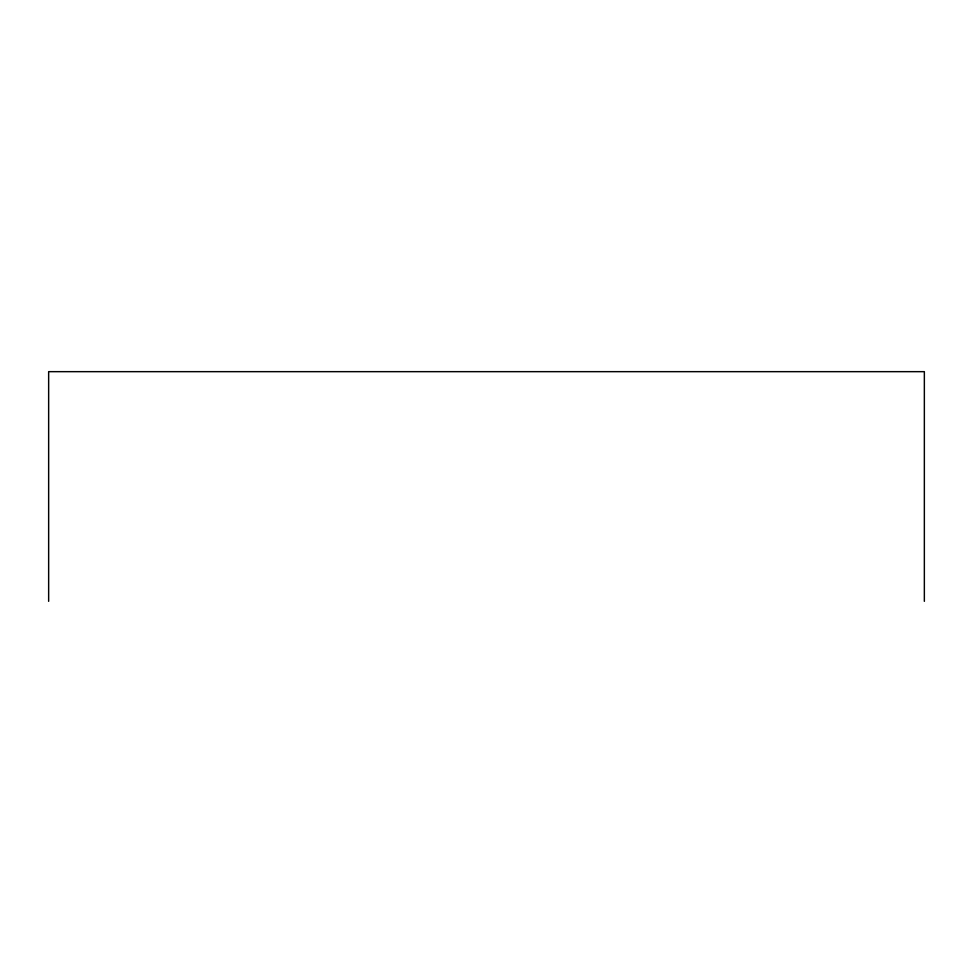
<?xml version="1.0" encoding="UTF-8"?>
<svg xmlns="http://www.w3.org/2000/svg" width="973" height="973" viewBox="0 0 973 973"><rect width="100%" height="100%" fill="white"/><g stroke="black" fill="none" stroke-linecap="round" stroke-linejoin="round"><path stroke-width="1.46" d="M924.35 601.338L924.35 371.662L48.65 371.662L48.65 601.338"/></g></svg>
